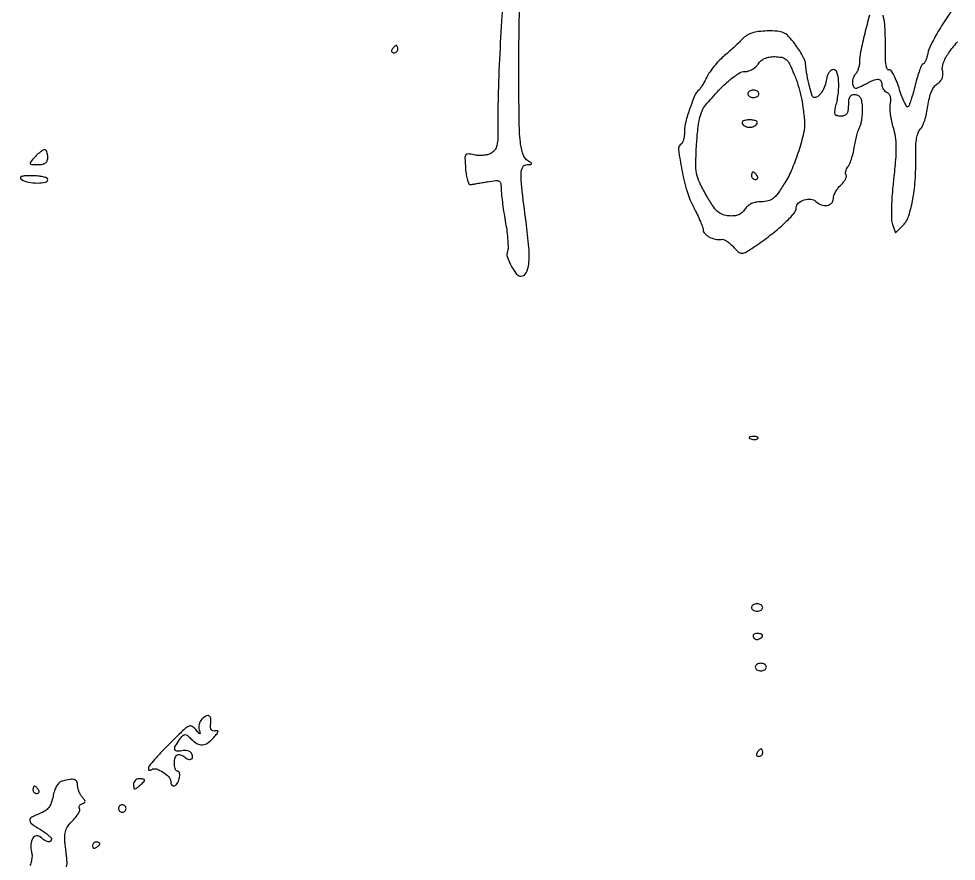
# Model space of a CAD drawing. Extents: x 0 to 4160, y 0 to 3120.
# Drawn here: x 3082.2 to 3334, y 2230.8 to 2457.2 of the extents above; entities that cross this region are included whole.
import ezdxf

# ---------------------------------------------------------------- set-up
doc = ezdxf.new("R2010")
doc.units = 0

msp = doc.modelspace()

# ---------------------------------------------------------------- linework, layer by layer
for points in [[(4159.499279, 606.274193, 0.000001), (4159.667734, 974.478125, 0.000057), (4159.806661, 1380.08378, 0.000034), (4159.883999, 1862.25), (4160, 3120), (3296.563358, 3120), (2433.126717, 3120)], [(757.647081, 3119.740147, 0.000002), (520.492565, 3119.487217, 0.4139)], [(1964.75, 0.149832, 0.000016), (2717.930904, 0.232101, 0.000028), (3351.473438, 0.357111)], [(3212.293316, 2462.294664, 0.005384), (3211.529503, 2450.731393, 0.005519), (3211.001923, 2438.790346, 0.010849), (3210.893386, 2429.284785, -0.008517), (3210.866142, 2425.250739, -0.050155), (3210.604783, 2423.154021, -0.102714), (3210.025666, 2421.887774, -0.111899), (3209.004383, 2421.002346, -0.064631), (3208.065279, 2420.646381, -0.03627), (3206.858694, 2420.45077, -0.035538), (3205.590315, 2420.428995, -0.048043), (3204.456945, 2420.600162, 0.035314), (3202.886604, 2420.878306, 0.289774), (3202.264173, 2420.570395, 0.147157), (3202.033491, 2419.68578, 0.008609), (3202.186425, 2416.874364, 0.021661), (3202.378829, 2415.206865, 0.035467), (3202.701637, 2413.822544, 0.040515), (3203.093037, 2412.845402, 0.319238), (3203.5, 2412.627914, 0.00825), (3204.089667, 2412.713251, 0.001256), (3205.26297, 2412.905889, 0.001405), (3206.646742, 2413.140653, 0.001217), (3208.097346, 2413.394589, -0.014944), (3210.328253, 2413.722286, -0.166658), (3211.193802, 2413.533889, -0.223992), (3211.627437, 2412.879881, -0.029097), (3211.776208, 2411.166309, 0.019894), (3211.87855, 2409.668184, 0.00581), (3212.154246, 2407.374197, 0.005827), (3212.525053, 2404.796674, 0.006212), (3212.948674, 2402.283048, -0.012934), (3213.322706, 2399.865809, -0.015582), (3213.54414, 2397.578009, -0.014304), (3213.614685, 2395.657732, -0.093905), (3213.443824, 2394.714203, 0.175775), (3213.415233, 2393.16162, 0.04171), (3214.470684, 2390.75272, 0.04067), (3215.881945, 2388.587446, 0.232004), (3217.079826, 2388, 0.286506), (3218.480958, 2388.874664, 0.090378), (3219.179884, 2391.357487, 0.04456), (3219.201912, 2395.696986, 0.011823), (3218.457259, 2402.588876, -0.002981), (3217.27873, 2411.944216, -0.034595), (3217.093616, 2415.629447, -0.129297), (3217.578223, 2417.339537, -0.263009), (3218.75, 2418.015313, 0.013279), (3219.68236, 2418.048244, 0.302187), (3219.885723, 2418.202451, 0.33213), (3219.812332, 2418.43456, 0.014751), (3219.070374, 2418.935345, -0.168936), (3217.643139, 2420.729922, -0.059056), (3216.915884, 2423.994623, -0.022891), (3216.582296, 2430.006213, -0.002399), (3216.513723, 2444.110184, -0.003065), (3216.5776, 2454.642968, -0.012457), (3216.81538, 2461.047953, -0.018792)], [(3310.681345, 2458.090804, 0.007661), (3309.394048, 2453.19252, 0.008724), (3308.27197, 2448.272406, 0.05174), (3308, 2445.65121, -0.042723), (3307.919348, 2444.709039, -0.036327), (3307.678702, 2443.739995, -0.037899), (3307.325935, 2442.886153, -0.079629), (3306.90622, 2442.30622, 0.076653), (3306.512996, 2441.769604, 0.052022), (3306.234723, 2441.063557, 0.051469), (3306.105597, 2440.305123, 0.06945), (3306.15622, 2439.611826, 0.071476), (3306.459289, 2438.792455, 0.266213), (3306.909629, 2438.514204, 0.117681), (3307.667467, 2438.668762, 0.011353), (3309.364307, 2439.505606, -0.016503), (3311.742257, 2440.648067, -0.106109), (3313.041172, 2440.916035, -0.270187), (3313.730953, 2440.506532, -0.127502), (3314, 2439.468615, 0.080429), (3314.101061, 2438.844422, 0.065568), (3314.397077, 2438.234702, 0.066569), (3314.834982, 2437.731237, 0.08913), (3315.351751, 2437.418515, -0.137251), (3315.878355, 2437.027086, -0.095758), (3316.214039, 2436.362727, -0.073699), (3316.332155, 2435.457804, -0.042912), (3316.219225, 2434.366471, 0.055295), (3316.121609, 2433.124016, 0.022819), (3316.25278, 2431.439306, 0.022242), (3316.559597, 2429.628147, 0.026628), (3317.013501, 2427.959093, -0.043134), (3317.588362, 2425.531929, -0.034016), (3317.799763, 2422.83891, -0.023423), (3317.671207, 2419.318643, -0.007472), (3317.15672, 2414.100723, 0.009615), (3316.778297, 2410.086641, 0.012297), (3316.592044, 2406.37767, 0.010814), (3316.579856, 2403.297271, 0.08436), (3316.844314, 2401.891822), (3317.66724, 2399.66724), (3319.701945, 2401.701945, 0.120568), (3321.218976, 2404.201901, 0.032365), (3322.334768, 2408.746936, 0.029491), (3323.004336, 2414.440496, 0.021689), (3323.097918, 2420.794536, -0.01963), (3323.122679, 2423.128068, -0.033318), (3323.349539, 2425.066948, -0.040481), (3323.753144, 2426.560048, -0.110567), (3324.335498, 2427.478355, 0.093554), (3324.913637, 2428.325538, 0.024178), (3325.504788, 2429.877572, 0.023736), (3326.01784, 2431.745069, 0.022195), (3326.365152, 2433.694997, -0.02452), (3326.758526, 2435.845582, -0.041725), (3327.321614, 2437.583395, -0.051735), (3328.032021, 2438.883393, -0.102619), (3328.877432, 2439.691382, 0.069955), (3329.666957, 2440.3536, 0.088427), (3330.169698, 2441.161236, 0.084498), (3330.37639, 2442.122496, 0.058086), (3330.295087, 2443.236682, -0.145098), (3330.497894, 2445.272297, -0.051194), (3331.891623, 2447.886626, -0.039702), (3334.309001, 2450.928843, -0.020886)], [(3332.544213, 2459.053884, 0.015682), (3329.71444, 2454.697478, 0.013968), (3327.24275, 2450.348121, 0.072145), (3326.309636, 2447.75, -0.02347), (3326.043216, 2446.696483, -0.034886), (3325.704278, 2445.807813, -0.037816), (3325.34622, 2445.167253, -0.251482), (3325.034715, 2445, 0.30045), (3324.697885, 2444.777515, 0.012487), (3324.138678, 2443.370686, 0.018058), (3323.550509, 2441.579407, 0.011426), (3322.98882, 2439.453398, -0.008932), (3322.431023, 2437.298673, -0.012883), (3321.855, 2435.416164, -0.008597), (3321.312668, 2433.882527, -0.166547), (3320.997521, 2433.498468, -0.426726), (3320.658753, 2433.586085, -0.017731), (3320.023675, 2434.819216, -0.021367), (3319.319684, 2436.496455, -0.012328), (3318.610077, 2438.568031, 0.018328), (3317.877647, 2440.62539, 0.032056), (3317.103024, 2442.259087, 0.03657), (3316.386963, 2443.352135, 0.385366), (3315.904485, 2443.440969, -0.424365), (3315.511826, 2443.540851, -0.076358), (3315.210211, 2444.326345, -0.040648), (3315.023265, 2445.724203, -0.015993), (3314.984942, 2447.668007, 0.005457), (3314.987771, 2449.752273, 0.004234), (3314.946884, 2452.020602, 0.004281), (3314.872698, 2454.136104, 0.010304), (3314.772119, 2455.7, 0.048426), (3314.329118, 2458.112425, 0.088257)], [(3095.049004, 2229.325714, 0.082632), (3095.148336, 2231, 0.000814), (3095.062427, 2231.797877, 0.00022), (3094.923832, 2233.060536, 0.000223), (3094.765275, 2234.493347, 0.000232), (3094.607401, 2235.908207, -0.039653), (3094.550076, 2237.681117, -0.07215), (3094.824638, 2239.101139, -0.072447), (3095.490321, 2240.380782, -0.04029), (3096.631865, 2241.722774, 0.026853), (3097.515193, 2242.706441, 0.038569), (3098.177037, 2243.67196, 0.043485), (3098.562168, 2244.49665, 0.229813), (3098.512882, 2244.979157, -0.140909), (3098.411898, 2245.338993, -0.126264), (3098.510876, 2245.714731, -0.104573), (3098.803114, 2246.049845, -0.07362), (3099.243769, 2246.28959, 0.061551), (3099.819268, 2246.585003, 0.247399), (3099.998858, 2246.922882, 0.164896), (3099.849858, 2247.367496, 0.026524), (3099.25, 2248.075, -0.056678), (3098.771279, 2248.7139, -0.037344), (3098.367188, 2249.539531, -0.037398), (3098.091192, 2250.413922, -0.057811), (3098, 2251.2, 0.10821), (3097.773317, 2252.235161, 0.223809), (3097.153938, 2252.756089, 0.110139), (3095.972242, 2252.802815, 0.019243), (3093.78274, 2252.31698, 0.132807), (3093.038446, 2251.889928, 0.062637), (3092.353265, 2251.008372, 0.051736), (3091.785473, 2249.777544, 0.035864), (3091.39543, 2248.294288, -0.036892), (3090.922361, 2246.510199, -0.079297), (3090.253128, 2245.259155, -0.087424), (3089.275276, 2244.353797, -0.052948), (3087.86269, 2243.64207, 0.030566), (3085.671885, 2242.65836, 0.287435), (3085.17497, 2241.806098, 0.233618), (3085.687896, 2240.846578, 0.021832), (3088, 2239.340929, -0.018053), (3089.149055, 2238.604961, -0.025002), (3090.11875, 2237.858937, -0.023293), (3090.836262, 2237.18737, -0.195403), (3091, 2236.784392, -0.225474), (3090.728611, 2236.213169, -0.213999), (3090.105053, 2236.045888, -0.107323), (3089.171831, 2236.411474, -0.049591), (3088.158359, 2237.241641, 0.219734), (3087.002285, 2237.667319, 0.23683), (3085.979914, 2237.047679, 0.127681), (3085.447064, 2235.365948, 0.074829), (3085.651845, 2233.251022, -0.071929), (3085.761187, 2232.185866, -0.043964), (3085.598115, 2230.930605, -0.042233), (3085.201734, 2229.655877, -0.048575)]]:
    msp.add_lwpolyline(points, format="xyb")
for points in [[(3276.465638, 2451.64441, -0.010983), (3275.475322, 2450.645411, -0.005157), (3274.153655, 2449.395545, -0.005108), (3272.741228, 2448.11374, -0.007155), (3271.451821, 2447, 0.028485), (3270.202439, 2445.824181, 0.019244), (3268.911483, 2444.353125, 0.019422), (3267.769926, 2442.82934, 0.036164), (3266.987778, 2441.5, -0.009625), (3266.372526, 2440.314681, -0.011844), (3265.75152, 2439.234375, -0.010325), (3265.193055, 2438.355474, -0.080243), (3264.863985, 2438, 0.126841), (3263.797727, 2436.610873, 0.016576), (3262.441463, 2433.105491, 0.019798), (3261.324188, 2429.447446, 0.064298), (3261, 2426.936893, -0.027588), (3260.938309, 2425.819681, -0.034061), (3260.753265, 2424.793583, -0.036335), (3260.484693, 2423.980839, -0.157644), (3260.160052, 2423.598917, 0.293065), (3259.408761, 2422.031871, 0.016933), (3260.280352, 2416.524979, 0.025111), (3261.689223, 2410.793772, 0.049398), (3263.47149, 2406.457595, -0.00997), (3264.439714, 2404.545594, -0.012488), (3265.25725, 2402.733596, -0.010723), (3265.86764, 2401.193838, -0.089228), (3266, 2400.458049, 0.198124), (3266.415279, 2399.451159, 0.075636), (3267.657902, 2398.530895, 0.068873), (3269.278938, 2397.94113, 0.094084), (3270.828959, 2397.90425, -0.128927), (3271.464188, 2397.845251, -0.046211), (3272.29286, 2397.453701, -0.042077), (3273.163798, 2396.834726, -0.038612), (3273.946255, 2396.061969, 0.029907), (3275.44775, 2394.526605, 0.20107), (3276.431242, 2394.178812, 0.126212), (3277.616856, 2394.556034, 0.009275), (3280.500192, 2396.435568, 0.017079), (3284.537936, 2399.381932, 0.023706), (3287.928448, 2402.307646, 0.021928), (3290.432218, 2404.90216, 0.182939), (3291, 2406.402061, -0.217878), (3291.558705, 2407.623347, -0.101044), (3293.113703, 2408.495785, -0.096003), (3294.955349, 2408.714984, -0.180019), (3296.300663, 2408.099337, 0.109161), (3297.724063, 2407.191119, 0.127647), (3299.315168, 2407.037008, 0.162552), (3300.522658, 2407.665104, 0.194618), (3301, 2408.845012, -0.083939), (3301.141276, 2409.680619, -0.040821), (3301.580573, 2410.673464, -0.038979), (3302.220128, 2411.658024, -0.045339), (3302.976419, 2412.478659, 0.037281), (3303.691736, 2413.230207, 0.050941), (3304.207028, 2414.009241, 0.061958), (3304.466742, 2414.701689, 0.199756), (3304.390329, 2415.177452, -0.127795), (3304.253628, 2415.620367, -0.0676), (3304.305555, 2416.196788, -0.060315), (3304.526691, 2416.811509, -0.056791), (3304.891642, 2417.369437, 0.075056), (3305.34284, 2418.117234, 0.01996), (3305.825808, 2419.42751, 0.019778), (3306.261415, 2420.979233, 0.01921), (3306.577903, 2422.575632, -0.013508), (3306.880366, 2424.198031, -0.012887), (3307.274146, 2425.827618, -0.01294), (3307.696075, 2427.24801, -0.044035), (3308.074028, 2428.135409, 0.063566), (3308.401793, 2428.996528, 0.022544), (3308.653373, 2430.293109, 0.02195), (3308.804257, 2431.757413, 0.024095), (3308.819389, 2433.18424, 0.027519), (3308.665581, 2434.840475, 0.090126), (3308.313391, 2435.877507, 0.139048), (3307.720557, 2436.472619, 0.109384), (3306.845533, 2436.736682, 0.092561), (3305.962034, 2436.639631, 0.175221), (3305.395218, 2436.216795, 0.115977), (3305.087353, 2435.378677, 0.030286), (3305, 2433.937851, -0.032001), (3304.906068, 2432.471718, -0.119099), (3304.578186, 2431.613766, -0.165103), (3303.964997, 2431.155863, -0.078704), (3302.980948, 2431, -0.056207), (3301.942695, 2431.117084, -0.229075), (3301.460424, 2431.503082, -0.152732), (3301.353811, 2432.247098, -0.022635), (3301.667954, 2433.75, 0.033905), (3302.319294, 2437.258903, 0.046947), (3302.389425, 2440.456845, 0.059359), (3301.939858, 2442.788452, 0.326331), (3300.965735, 2443.5, 0.156207), (3300.379641, 2443.312317, 0.081157), (3299.828975, 2442.765625, 0.067715), (3299.395317, 2441.956184, 0.054845), (3299.154182, 2441, -0.049292), (3298.702674, 2439.122143, -0.059892), (3297.90931, 2437.496815, -0.071886), (3296.929073, 2436.373007, -0.179389), (3295.922868, 2436, -0.324587), (3295.324931, 2436.433877, -0.014675), (3294.567059, 2439.01099, -0.022032), (3293.910578, 2442.052042, -0.021732), (3293.520621, 2445.152987, 0.085743), (3293.297473, 2446.017131, 0.019452), (3292.619173, 2447.377032, 0.01959), (3291.701947, 2448.904604, 0.017922), (3290.641793, 2450.402987, 0.024849), (3288.921396, 2452.440174, 0.095587), (3287.587296, 2453.411302, 0.092846), (3285.967271, 2453.830952, 0.022697), (3283.199109, 2453.89441, 0.02491), (3280.887862, 2453.72707, 0.050142), (3279.106841, 2453.324521, 0.061024), (3277.681443, 2452.645823, 0.061439)], [(3182.5, 2449, 0.082592), (3182.343488, 2448.6179, 0.161196), (3182.3746, 2448.29375, 0.182303), (3182.586039, 2448.078288, 0.108972), (3182.940983, 2448, 0.093332), (3183.345238, 2448.076123, 0.09642), (3183.688914, 2448.29375, 0.099167), (3183.918938, 2448.618444, 0.105053), (3184, 2449, 0.042167), (3183.967655, 2449.382849, 0.061769), (3183.870461, 2449.70625, 0.081139), (3183.727648, 2449.92554, 0.210953), (3183.559017, 2450, 0.151918), (3183.34829, 2449.934461, 0.038439), (3183.066025, 2449.70625, 0.035638), (3182.768994, 2449.382774, 0.029505)], [(3290.398955, 2442.375606, -0.020987), (3291.463343, 2439.443752, -0.022596), (3292.248876, 2436.503814, -0.020675), (3292.816501, 2433.285285, -0.01313), (3293.222943, 2429.5, -0.077881), (3292.995231, 2426.459043, -0.020203), (3291.679043, 2421.71422, -0.021375), (3289.876534, 2416.832908, -0.038799), (3287.935375, 2413.049395, -0.01495), (3286.113258, 2410.277304, -0.07068), (3284.816652, 2408.892497, -0.10843), (3283.470553, 2408.223665, -0.061357), (3281.654772, 2408, 0.043385), (3280.195145, 2407.87311, 0.063389), (3278.963942, 2407.492204, 0.071054), (3277.972798, 2406.858986, 0.075686), (3277.222988, 2405.985453, -0.070092), (3276.470735, 2405.08908, -0.084889), (3275.543789, 2404.503702, -0.075136), (3274.383617, 2404.214979, -0.042517), (3272.931931, 2404.20201, -0.070868), (3271.227897, 2404.578682, -0.096332), (3269.889435, 2405.401361, -0.06207), (3268.575098, 2406.950367, -0.014991), (3266.815176, 2409.823039, -0.0188), (3265.022886, 2413.248223, -0.064784), (3264.247577, 2415.626717, -0.052563), (3264.025764, 2418.369686, -0.009492), (3264.247662, 2423.488459, -0.011015), (3264.590248, 2427.540952, -0.02944), (3265.066868, 2430.399251, -0.041796), (3265.722982, 2432.4643, -0.079171), (3266.631976, 2433.949604, -0.012433), (3270.219489, 2437.941737, -0.027941), (3273.175729, 2440.740256, -0.035731), (3275.58331, 2442.498236, -0.140735), (3277.330655, 2443, 0.078869), (3278.260192, 2443.147541, 0.053086), (3279.243007, 2443.5875, 0.052324), (3280.128055, 2444.234871, 0.069228), (3280.767927, 2445, -0.07676), (3281.519743, 2445.872091, -0.072074), (3282.515002, 2446.499135, -0.063419), (3283.761644, 2446.873376, -0.041556), (3285.258474, 2446.996252, -0.047645), (3287.123963, 2446.815909, -0.135979), (3288.28098, 2446.239938, -0.095564), (3289.207451, 2445.016291, -0.016824)], [(3278, 2437, 0.148195), (3278.115568, 2436.618646, 0.098894), (3278.440625, 2436.29375, 0.082425), (3278.926543, 2436.074694, 0.064853), (3279.5, 2436, 0.064853), (3280.073457, 2436.074694, 0.082425), (3280.559375, 2436.29375, 0.098894), (3280.884432, 2436.618646, 0.148195), (3281, 2437, 0.148195), (3280.884432, 2437.381354, 0.098894), (3280.559375, 2437.70625, 0.082425), (3280.073457, 2437.925306, 0.064853), (3279.5, 2438, 0.064853), (3278.926543, 2437.925306, 0.082425), (3278.440625, 2437.70625, 0.098894), (3278.115568, 2437.381354, 0.148195)], [(3276.5, 2429, 0.085235), (3276.838188, 2428.617226, 0.053414), (3277.342439, 2428.29375, 0.051777), (3277.925537, 2428.074147, 0.064269), (3278.5, 2428, 0.064269), (3279.074463, 2428.074147, 0.051777), (3279.657561, 2428.29375, 0.053414), (3280.161812, 2428.617226, 0.085235), (3280.5, 2429, 0.259199), (3280.517887, 2429.385721, 0.162984), (3280.190983, 2429.713525, 0.081563), (3279.488004, 2429.931662, 0.034543), (3278.5, 2430, 0.034543), (3277.511996, 2429.931662, 0.081563), (3276.809017, 2429.713525, 0.162984), (3276.482113, 2429.385721, 0.259199)], [(3086.5, 2420, 0.0092), (3085.350436, 2418.681788, 0.28175), (3085.288091, 2418.267893, 0.290928), (3085.627713, 2418.033138, 0.009647), (3087.345012, 2418, 0.039568), (3088.625669, 2418.101504, 0.122462), (3089.418127, 2418.438325, 0.155377), (3089.852315, 2419.050515, 0.077306), (3090, 2420, 0.040344), (3089.93811, 2420.765783, 0.059688), (3089.751778, 2421.4125, 0.078499), (3089.478306, 2421.852171, 0.21777), (3089.154988, 2422, 0.136196), (3088.717217, 2421.878502, 0.026046), (3088.026517, 2421.4125, 0.02603), (3087.254929, 2420.765682, 0.021385)], [(3083, 2414, 0.095866), (3084.794628, 2413.277817, 0.047896), (3087.240434, 2413.04299, 0.049214), (3089.388778, 2413.25496, 0.357708), (3090, 2414, 0.304392), (3089.740426, 2414.386874, 0.040321), (3088.751563, 2414.701752, 0.035645), (3087.378864, 2414.918231, 0.022193), (3085.75, 2414.984687, 0.009929), (3083.728933, 2414.937266, 0.075274), (3082.795887, 2414.754356, 0.422406), (3082.648451, 2414.430841, 0.157619)], [(3279, 2415, 0.105053), (3279.081062, 2414.618444, 0.099167), (3279.311086, 2414.29375, 0.09642), (3279.654762, 2414.076123, 0.093332), (3280.059017, 2414, 0.108972), (3280.413961, 2414.078288, 0.182303), (3280.6254, 2414.29375, 0.161196), (3280.656512, 2414.6179, 0.082592), (3280.5, 2415, 0.029505), (3280.231006, 2415.382774, 0.035638), (3279.933975, 2415.70625, 0.038439), (3279.65171, 2415.934461, 0.151918), (3279.440983, 2416, 0.210953), (3279.272352, 2415.92554, 0.081139), (3279.129539, 2415.70625, 0.061769), (3279.032345, 2415.382849, 0.042167)], [(3278.8125, 2344.316886, 0.051402), (3279.359369, 2344.160852, 0.05415), (3279.916927, 2344.123424, 0.060344), (3280.402231, 2344.202593, 0.126455), (3280.729167, 2344.395833, 0.296942), (3280.77538, 2344.614691, 0.208169), (3280.592839, 2344.799335, 0.077125), (3280.112848, 2344.910055, 0.028489), (3279.416667, 2344.921053, 0.018894), (3278.670344, 2344.862007, 0.168741), (3278.37858, 2344.720685, 0.470617), (3278.395823, 2344.538436, 0.054073)], [(3279, 2299, 0.148195), (3279.115568, 2298.618646, 0.098894), (3279.440625, 2298.29375, 0.082425), (3279.926543, 2298.074694, 0.064853), (3280.5, 2298, 0.064853), (3281.073457, 2298.074694, 0.082425), (3281.559375, 2298.29375, 0.098894), (3281.884432, 2298.618646, 0.148195), (3282, 2299, 0.148195), (3281.884432, 2299.381354, 0.098894), (3281.559375, 2299.70625, 0.082425), (3281.073457, 2299.925306, 0.064853), (3280.5, 2300, 0.064853), (3279.926543, 2299.925306, 0.082425), (3279.440625, 2299.70625, 0.098894), (3279.115568, 2299.381354, 0.148195)], [(3279.510081, 2290.983688, 0.090427), (3279.820631, 2290.639411, 0.095498), (3280.22714, 2290.434921, 0.099685), (3280.665803, 2290.401101, 0.108373), (3281.069098, 2290.542705, 0.050477), (3281.838655, 2291.13314, 0.315493), (3281.933879, 2291.592818, 0.25701), (3281.519563, 2291.914842, 0.039415), (3280.440983, 2292, 0.067432), (3279.890269, 2291.925389, 0.140899), (3279.524436, 2291.701458, 0.190788), (3279.397824, 2291.36964, 0.136093)], [(3280, 2283, 0.148195), (3280.115568, 2282.618646, 0.098894), (3280.440625, 2282.29375, 0.082425), (3280.926543, 2282.074694, 0.064853), (3281.5, 2282, 0.064853), (3282.073457, 2282.074694, 0.082425), (3282.559375, 2282.29375, 0.098894), (3282.884432, 2282.618646, 0.148195), (3283, 2283, 0.148195), (3282.884432, 2283.381354, 0.098894), (3282.559375, 2283.70625, 0.082425), (3282.073457, 2283.925306, 0.064853), (3281.5, 2284, 0.064853), (3280.926543, 2283.925306, 0.082425), (3280.440625, 2283.70625, 0.098894), (3280.115568, 2283.381354, 0.148195)], [(3131.278145, 2268.878145, 0.083307), (3130.88631, 2268.32832, 0.058004), (3130.633735, 2267.607567, 0.057098), (3130.550584, 2266.834211, 0.073369), (3130.65978, 2266.128145, -0.010245), (3130.921677, 2265.215397, -0.528504), (3130.81961, 2265.097473, -0.189447), (3130.579965, 2265.225137, -0.004307), (3129.732125, 2266.235322, 0.085537), (3128.78333, 2267.051678, 0.234566), (3127.926427, 2267.119555, 0.092135), (3126.80852, 2266.410082, 0.008239), (3124.40049, 2264.094948, 0.003862), (3120.832808, 2260.494754, 0.014019), (3118.648132, 2258.126517, 0.016639), (3117.285958, 2256.455041, 0.164078), (3117, 2255.607095, 0.173107), (3117.08029, 2255.382136, 0.189258), (3117.281801, 2255.269135, 0.118473), (3117.591566, 2255.299862, 0.054769), (3117.959323, 2255.47486, -0.223028), (3119.172709, 2255.614651, -0.060987), (3120.956944, 2254.761566, -0.060458), (3122.51014, 2253.483345, -0.192693), (3123, 2252.259453, 0.140231), (3123.277098, 2251.290874, 0.344288), (3123.929535, 2251.052454, 0.180055), (3124.734575, 2251.689063, 0.072535), (3125.289749, 2253, 0.040966), (3125.424365, 2253.766322, 0.070464), (3125.392877, 2254.4125, 0.106581), (3125.210205, 2254.842465, 0.24384), (3124.90638, 2255, -0.319448), (3124.290906, 2255.437912, -0.069264), (3124.022305, 2256.792995, -0.062697), (3124.126521, 2258.326435, -0.149169), (3124.657991, 2259.324657, -0.17442), (3125.011808, 2259.491242, -0.081568), (3125.524011, 2259.456302, -0.065749), (3126.110792, 2259.233966, -0.049847), (3126.682157, 2258.848823, 0.083056), (3127.721807, 2258.243868, 0.217305), (3128.564047, 2258.300126, 0.298923), (3128.895977, 2258.914704, 0.117497), (3128.579107, 2259.872002, 0.133571), (3128.196947, 2260.229202, 0.062724), (3127.559088, 2260.469875, 0.055568), (3126.782022, 2260.567118, 0.050975), (3125.978972, 2260.49595, -0.061966), (3124.614398, 2260.405099, -0.341466), (3124.093775, 2260.857497, -0.184757), (3124.252642, 2261.793676, -0.024476), (3125.378013, 2263.502286, -0.023117), (3126.253526, 2264.590292, -0.198763), (3126.802589, 2264.858614, -0.192666), (3127.390557, 2264.664733, -0.021556), (3128.449442, 2263.693416, 0.062464), (3130.050046, 2262.449558, 0.150622), (3131.492571, 2262.101333, 0.141534), (3132.940794, 2262.619053, 0.052725), (3134.56695, 2264.073979, 0.012309), (3135.450449, 2265.099897, 0.115235), (3135.70587, 2265.619509, 0.444207), (3135.545277, 2265.849952, 0.0859), (3134.971938, 2265.823979, -0.112756), (3134.340174, 2265.828979, -0.194553), (3133.917632, 2266.128587, -0.128852), (3133.714183, 2266.756325, -0.040674), (3133.73821, 2267.75, 0.053198), (3133.736992, 2269.239616, 0.264339), (3133.26611, 2269.893691, 0.258), (3132.451794, 2269.832487, 0.051393)], [(3280.5, 2260, 0.082592), (3280.343488, 2259.6179, 0.161196), (3280.3746, 2259.29375, 0.182303), (3280.586039, 2259.078288, 0.108972), (3280.940983, 2259, 0.093332), (3281.345238, 2259.076123, 0.09642), (3281.688914, 2259.29375, 0.099167), (3281.918938, 2259.618444, 0.105053), (3282, 2260, 0.042167), (3281.967655, 2260.382849, 0.061769), (3281.870461, 2260.70625, 0.081139), (3281.727648, 2260.92554, 0.210953), (3281.559017, 2261, 0.151918), (3281.34829, 2260.934461, 0.038439), (3281.066025, 2260.70625, 0.035638), (3280.768994, 2260.382774, 0.029505)], [(3113, 2251.377555, 0.035496), (3113.057736, 2250.565314, 0.304492), (3113.28931, 2250.308142, 0.217533), (3113.689039, 2250.381629, 0.020633), (3114.5, 2251, 0.013852), (3115.074554, 2251.504355, 0.019119), (3115.559375, 2251.99011, 0.016008), (3115.925448, 2252.412416, 0.172217), (3116, 2252.622445, 0.294983), (3115.90557, 2252.768578, 0.044235), (3115.559375, 2252.889093, 0.037907), (3115.07485, 2252.972666, 0.023761), (3114.5, 2253, 0.107348), (3113.927707, 2252.875699, 0.099536), (3113.440625, 2252.523407, 0.095788), (3113.114059, 2251.996941, 0.091307)], [(3086, 2250, 0.105053), (3086.081062, 2249.618444, 0.099167), (3086.311086, 2249.29375, 0.09642), (3086.654762, 2249.076123, 0.093332), (3087.059017, 2249, 0.108972), (3087.413961, 2249.078288, 0.182303), (3087.6254, 2249.29375, 0.161196), (3087.656512, 2249.6179, 0.082592), (3087.5, 2250, 0.029505), (3087.231006, 2250.382774, 0.035638), (3086.933975, 2250.70625, 0.038439), (3086.65171, 2250.934461, 0.151918), (3086.440983, 2251, 0.210953), (3086.272352, 2250.92554, 0.081139), (3086.129539, 2250.70625, 0.061769), (3086.032345, 2250.382849, 0.042167)], [(3109, 2245, 0.099038), (3109.076342, 2244.618362, 0.097945), (3109.29375, 2244.29375, 0.097945), (3109.618362, 2244.076342, 0.099038), (3110, 2244, 0.099038), (3110.381638, 2244.076342, 0.097945), (3110.70625, 2244.29375, 0.097945), (3110.923658, 2244.618362, 0.099038), (3111, 2245, 0.099038), (3110.923658, 2245.381638, 0.097945), (3110.70625, 2245.70625, 0.097945), (3110.381638, 2245.923658, 0.099038), (3110, 2246, 0.099038), (3109.618362, 2245.923658, 0.097945), (3109.29375, 2245.70625, 0.097945), (3109.076342, 2245.381638, 0.099038)], [(3102, 2234.940983, 0.108972), (3102.078288, 2234.586039, 0.182303), (3102.29375, 2234.3746, 0.161196), (3102.6179, 2234.343488, 0.082592), (3103, 2234.5, 0.029505), (3103.382774, 2234.768994, 0.035638), (3103.70625, 2235.066025, 0.038439), (3103.934461, 2235.34829, 0.151918), (3104, 2235.559017, 0.210953), (3103.92554, 2235.727648, 0.081139), (3103.70625, 2235.870461, 0.061769), (3103.382849, 2235.967655, 0.042167), (3103, 2236, 0.105053), (3102.618444, 2235.918938, 0.099167), (3102.29375, 2235.688914, 0.09642), (3102.076123, 2235.345238, 0.093332)]]:
    msp.add_lwpolyline(points, format="xyb", close=True)

doc.saveas('drawing.dxf')
